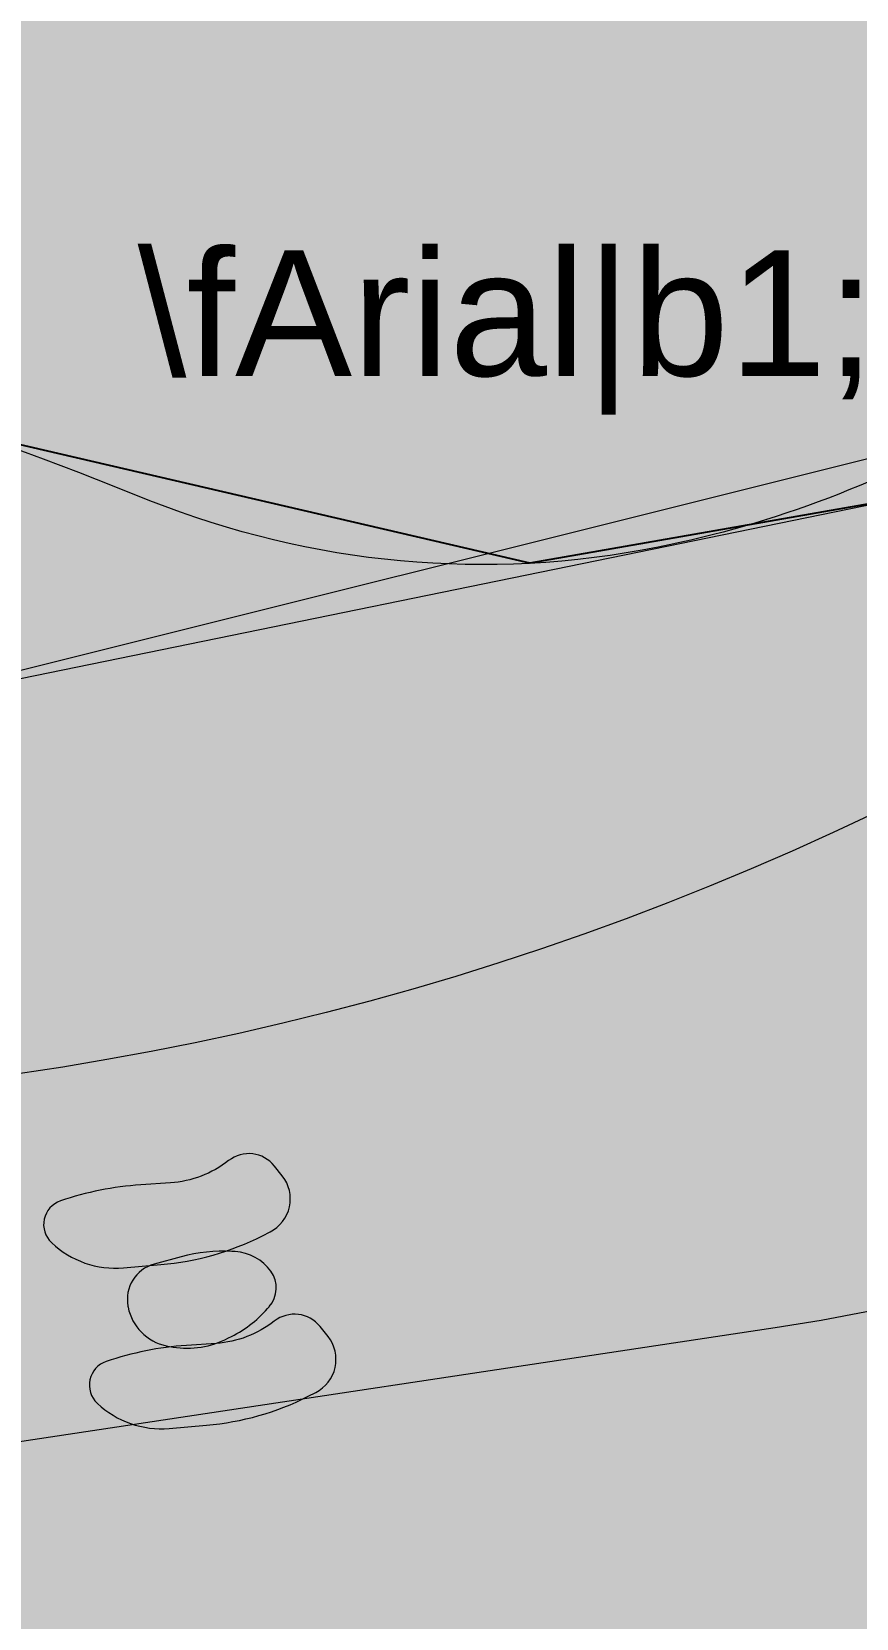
# Model space of a CAD drawing. Header units: metres. Extents: x 68582 to 69192, y 19191 to 19633.
# Drawn here: x 68853.02 to 68855.67, y 19416.31 to 19421.4 of the extents above; entities that cross this region are included whole.
import ezdxf

# ---------------------------------------------------------------- set-up
doc = ezdxf.new("R2010")
doc.units = ezdxf.units.M
doc.layers.get('0').update_dxf_attribs({"lineweight": 15})
doc.layers.add('None', color=7, linetype='Continuous', lineweight=5)
doc.styles.add('Arial', font='arial.ttf')

msp = doc.modelspace()

# ---------------------------------------------------------------- hatches: boundary and pattern name
at = {"true_color": 0xd1f0d1, "transparency": 33554687}
msp.add_hatch(color=254, dxfattribs=at).paths.add_polyline_path([(68588.1224, 19191.4432), (69192.2959, 19191.4432), (69192.2959, 19628.2315), (68588.1224, 19628.2315)], flags=0)
at = {"true_color": 0xffffff, "transparency": 33554687}
msp.add_hatch(color=7, dxfattribs=at).paths.add_polyline_path([(68849.5912, 19414.1934), (68852.2575, 19413.9046), (68853.5986, 19413.549), (68853.8986, 19413.649), (68855.241, 19414.6558), (68860.5225, 19416.6109), (68864.3137, 19419.6305), (68866.6078, 19424.1974), (68867.0875, 19425.1745), (68867.5761, 19426.533), (68868.2414, 19427.4878), (68868.3436, 19427.5927), (68868.7619, 19427.7824), (68869.5589, 19432.0849), (68867.1354, 19433.4493), (68860.635, 19431.68), (68861.5001, 19429.6), (68861.27, 19426.61), (68858.6604, 19422.2021), (68855.87, 19419.91), (68852.4001, 19419.2), (68850.864, 19419.5414), (68850.8809, 19419.1751), (68850.7212, 19418.9682), (68850.1353, 19418.568), (68849.4455, 19418.3016), (68849.3098, 19418.1619), (68849.4387, 19417.8459), (68849.8297, 19417.3917), (68850.1021, 19417.0446), (68850.1896, 19416.5679), (68849.6487, 19416.5014)], flags=0)
at = {"layer": 'None', "linetype": 'Continuous', "lineweight": 0, "true_color": 0xa6caf0, "transparency": 33554687}
for points in [[(68835.6001, 19434.8), (68839.7001, 19438.1), (68841.8001, 19439), (68849.6001, 19440.1), (68853.8001, 19438.8), (68860.0001, 19433.5), (68861.5001, 19429.6), (68861.2001, 19426.5), (68858.6001, 19422.1), (68856.0001, 19420.1), (68852.4001, 19419.2), (68847.9001, 19420.2), (68844.6001, 19421.3), (68835.1001, 19431), (68834.7001, 19432.8)], [(68836.7234, 19432.2432), (68836.8889, 19433.81), (68837.2946, 19434.2369), (68837.7144, 19434.6498), (68838.1478, 19435.0485), (68838.5945, 19435.4323), (68839.0538, 19435.8008), (68839.5252, 19436.1537), (68840.0083, 19436.4905), (68840.5024, 19436.8109), (68841.007, 19437.1145), (68841.5216, 19437.4009), (68842.0455, 19437.6699), (68842.5781, 19437.921), (68843.1189, 19438.1541), (68843.6672, 19438.3689), (68844.2225, 19438.5651), (68844.784, 19438.7425), (68845.3512, 19438.901), (68846.78, 19439.2742), (68849.5, 19440.04), (68853.84, 19438.84), (68859.85, 19433.57), (68861.42, 19429.79), (68861.27, 19426.61), (68858.67, 19422.21), (68855.87, 19419.91), (68854.621, 19419.6907), (68852.8305, 19420.1074), (68850.5352, 19420.6559), (68849.3407, 19420.7293), (68848.06, 19420.11), (68844.9605, 19421.7389), (68842.0401, 19424.4699), (68837.39, 19430.7076)]]:
    msp.add_hatch(color=151, dxfattribs=at).paths.add_polyline_path(points, flags=0)
at = {"layer": 'None', "linetype": 'Continuous', "lineweight": 0, "true_color": 0xbbbbbb, "transparency": 33554687}
for points in [[(68855.0391, 19418.1227), (68855.0509, 19418.1286), (68855.0625, 19418.1348), (68855.0738, 19418.1415), (68855.085, 19418.1485), (68855.0958, 19418.1559), (68855.1065, 19418.1636), (68855.1168, 19418.1718), (68855.1269, 19418.1802), (68855.1367, 19418.1891), (68855.1462, 19418.1982), (68855.1553, 19418.2076), (68855.1642, 19418.2174), (68855.1691, 19418.2231), (68855.1711, 19418.2255), (68855.1731, 19418.2279), (68855.1749, 19418.2305), (68855.1767, 19418.2331), (68855.1784, 19418.2357), (68855.18, 19418.2385), (68855.1815, 19418.2412), (68855.1829, 19418.244), (68855.1842, 19418.2469), (68855.1854, 19418.2498), (68855.1865, 19418.2528), (68855.1875, 19418.2558), (68855.1884, 19418.2588), (68855.1892, 19418.2618), (68855.1899, 19418.2649), (68855.1905, 19418.268), (68855.191, 19418.2711), (68855.1913, 19418.2742), (68855.1916, 19418.2774), (68855.1917, 19418.2805), (68855.1918, 19418.2837), (68855.1917, 19418.2868), (68855.1916, 19418.2899), (68855.1913, 19418.2931), (68855.1909, 19418.2962), (68855.1904, 19418.2993), (68855.1898, 19418.3024), (68855.1891, 19418.3055), (68855.1883, 19418.3085), (68855.1874, 19418.3115), (68855.1864, 19418.3145), (68855.1853, 19418.3175), (68855.184, 19418.3204), (68855.1827, 19418.3232), (68855.1813, 19418.326), (68855.1798, 19418.3288), (68855.1782, 19418.3315), (68855.1765, 19418.3342), (68855.1747, 19418.3368), (68855.1716, 19418.3409), (68855.1684, 19418.345), (68855.165, 19418.349), (68855.1615, 19418.3528), (68855.1578, 19418.3565), (68855.1541, 19418.3601), (68855.1502, 19418.3636), (68855.1462, 19418.3669), (68855.1421, 19418.3701), (68855.1378, 19418.3731), (68855.1335, 19418.376), (68855.1291, 19418.3788), (68855.1246, 19418.3813), (68855.12, 19418.3838), (68855.1153, 19418.386), (68855.1105, 19418.3882), (68855.1057, 19418.3901), (68855.1008, 19418.3919), (68855.0958, 19418.3935), (68855.0908, 19418.3949), (68855.0858, 19418.3962), (68855.0807, 19418.3973), (68855.0756, 19418.3982), (68855.0704, 19418.3989), (68855.0652, 19418.3995), (68855.06, 19418.3998), (68855.0498, 19418.4004), (68855.0333, 19418.401), (68855.0169, 19418.4012), (68855.0005, 19418.4007), (68854.9841, 19418.3998), (68854.9677, 19418.3983), (68854.9514, 19418.3963), (68854.9351, 19418.3938), (68854.919, 19418.3908), (68854.903, 19418.3872), (68854.887, 19418.3831), (68854.7999, 19418.3594), (68854.796, 19418.3582), (68854.7922, 19418.357), (68854.7884, 19418.3556), (68854.7846, 19418.354), (68854.7809, 19418.3524), (68854.7773, 19418.3506), (68854.7737, 19418.3487), (68854.7702, 19418.3466), (68854.7668, 19418.3445), (68854.7634, 19418.3422), (68854.7602, 19418.3398), (68854.757, 19418.3373), (68854.7539, 19418.3347), (68854.7509, 19418.332), (68854.748, 19418.3291), (68854.7452, 19418.3262), (68854.7425, 19418.3232), (68854.7399, 19418.3201), (68854.7374, 19418.3169), (68854.735, 19418.3136), (68854.7327, 19418.3103), (68854.7306, 19418.3068), (68854.7286, 19418.3033), (68854.7267, 19418.2997), (68854.7249, 19418.2961), (68854.7232, 19418.2924), (68854.7217, 19418.2886), (68854.7203, 19418.2848), (68854.7191, 19418.281), (68854.718, 19418.2771), (68854.717, 19418.2732), (68854.7161, 19418.2692), (68854.7154, 19418.2652), (68854.7149, 19418.2612), (68854.7144, 19418.2572), (68854.7141, 19418.2531), (68854.714, 19418.2491), (68854.714, 19418.245), (68854.7141, 19418.241), (68854.7144, 19418.2369), (68854.7148, 19418.2329), (68854.7154, 19418.2289), (68854.7161, 19418.2249), (68854.7167, 19418.2218), (68854.7178, 19418.2165), (68854.7191, 19418.2112), (68854.7206, 19418.2059), (68854.7222, 19418.2008), (68854.724, 19418.1957), (68854.7261, 19418.1906), (68854.7283, 19418.1856), (68854.7306, 19418.1807), (68854.7331, 19418.1759), (68854.7358, 19418.1712), (68854.7387, 19418.1666), (68854.7417, 19418.1621), (68854.7449, 19418.1576), (68854.7482, 19418.1533), (68854.7516, 19418.1491), (68854.7552, 19418.1451), (68854.759, 19418.1411), (68854.7629, 19418.1373), (68854.7669, 19418.1337), (68854.771, 19418.1301), (68854.7753, 19418.1268), (68854.7796, 19418.1235), (68854.7841, 19418.1204), (68854.7887, 19418.1175), (68854.7934, 19418.1148), (68854.7981, 19418.1122), (68854.803, 19418.1097), (68854.8079, 19418.1075), (68854.813, 19418.1054), (68854.818, 19418.1035), (68854.8232, 19418.1017), (68854.8284, 19418.1002), (68854.8337, 19418.0988), (68854.839, 19418.0976), (68854.8495, 19418.0954), (68854.8588, 19418.0936), (68854.8683, 19418.0922), (68854.8778, 19418.091), (68854.8873, 19418.0902), (68854.8968, 19418.0897), (68854.9064, 19418.0896), (68854.9159, 19418.0897), (68854.9254, 19418.0902), (68854.935, 19418.091), (68854.9444, 19418.0922), (68854.9539, 19418.0936), (68854.9633, 19418.0954), (68854.9726, 19418.0975), (68854.9818, 19418.1), (68854.991, 19418.1027), (68855, 19418.1057), (68855.009, 19418.1091), (68855.0178, 19418.1127), (68855.0265, 19418.1167)], [(68853.6544, 19417.2047), (68853.6661, 19417.2106), (68853.6777, 19417.2169), (68853.6891, 19417.2235), (68853.7002, 19417.2305), (68853.7111, 19417.2379), (68853.7217, 19417.2457), (68853.7321, 19417.2538), (68853.7422, 19417.2623), (68853.7519, 19417.2711), (68853.7614, 19417.2802), (68853.7706, 19417.2897), (68853.7794, 19417.2994), (68853.7844, 19417.3051), (68853.7864, 19417.3075), (68853.7883, 19417.31), (68853.7902, 19417.3125), (68853.792, 19417.3151), (68853.7937, 19417.3178), (68853.7953, 19417.3205), (68853.7968, 19417.3233), (68853.7982, 19417.3261), (68853.7995, 19417.3289), (68853.8007, 19417.3319), (68853.8018, 19417.3348), (68853.8028, 19417.3378), (68853.8037, 19417.3408), (68853.8045, 19417.3439), (68853.8052, 19417.3469), (68853.8057, 19417.35), (68853.8062, 19417.3531), (68853.8066, 19417.3563), (68853.8068, 19417.3594), (68853.807, 19417.3625), (68853.8071, 19417.3657), (68853.807, 19417.3688), (68853.8068, 19417.372), (68853.8065, 19417.3751), (68853.8062, 19417.3782), (68853.8057, 19417.3814), (68853.8051, 19417.3844), (68853.8044, 19417.3875), (68853.8036, 19417.3906), (68853.8026, 19417.3936), (68853.8016, 19417.3966), (68853.8005, 19417.3995), (68853.7993, 19417.4024), (68853.798, 19417.4053), (68853.7966, 19417.4081), (68853.7951, 19417.4108), (68853.7934, 19417.4136), (68853.7918, 19417.4162), (68853.79, 19417.4188), (68853.7869, 19417.423), (68853.7836, 19417.4271), (68853.7802, 19417.431), (68853.7767, 19417.4349), (68853.7731, 19417.4386), (68853.7693, 19417.4422), (68853.7654, 19417.4456), (68853.7614, 19417.4489), (68853.7573, 19417.4521), (68853.7531, 19417.4552), (68853.7488, 19417.4581), (68853.7443, 19417.4608), (68853.7398, 19417.4634), (68853.7352, 19417.4658), (68853.7305, 19417.4681), (68853.7258, 19417.4702), (68853.7209, 19417.4721), (68853.716, 19417.4739), (68853.7111, 19417.4755), (68853.7061, 19417.477), (68853.701, 19417.4782), (68853.6959, 19417.4793), (68853.6908, 19417.4802), (68853.6857, 19417.4809), (68853.6805, 19417.4815), (68853.6753, 19417.4819), (68853.665, 19417.4824), (68853.6486, 19417.4831), (68853.6322, 19417.4832), (68853.6157, 19417.4828), (68853.5993, 19417.4818), (68853.583, 19417.4804), (68853.5666, 19417.4784), (68853.5504, 19417.4759), (68853.5343, 19417.4728), (68853.5182, 19417.4693), (68853.5023, 19417.4652), (68853.4152, 19417.4414), (68853.4113, 19417.4403), (68853.4074, 19417.439), (68853.4036, 19417.4376), (68853.3999, 19417.4361), (68853.3962, 19417.4344), (68853.3925, 19417.4326), (68853.389, 19417.4307), (68853.3855, 19417.4287), (68853.382, 19417.4265), (68853.3787, 19417.4242), (68853.3754, 19417.4218), (68853.3722, 19417.4193), (68853.3691, 19417.4167), (68853.3661, 19417.414), (68853.3632, 19417.4112), (68853.3604, 19417.4083), (68853.3577, 19417.4052), (68853.3551, 19417.4021), (68853.3526, 19417.3989), (68853.3502, 19417.3957), (68853.348, 19417.3923), (68853.3458, 19417.3889), (68853.3438, 19417.3854), (68853.3419, 19417.3818), (68853.3401, 19417.3781), (68853.3385, 19417.3744), (68853.337, 19417.3707), (68853.3356, 19417.3669), (68853.3343, 19417.363), (68853.3332, 19417.3591), (68853.3322, 19417.3552), (68853.3314, 19417.3512), (68853.3307, 19417.3472), (68853.3301, 19417.3432), (68853.3297, 19417.3392), (68853.3294, 19417.3352), (68853.3293, 19417.3311), (68853.3293, 19417.3271), (68853.3294, 19417.323), (68853.3297, 19417.319), (68853.3301, 19417.3149), (68853.3306, 19417.3109), (68853.3313, 19417.3069), (68853.3319, 19417.3038), (68853.333, 19417.2985), (68853.3343, 19417.2932), (68853.3358, 19417.288), (68853.3375, 19417.2828), (68853.3393, 19417.2777), (68853.3413, 19417.2727), (68853.3435, 19417.2677), (68853.3459, 19417.2628), (68853.3484, 19417.258), (68853.3511, 19417.2532), (68853.3539, 19417.2486), (68853.357, 19417.2441), (68853.3601, 19417.2397), (68853.3634, 19417.2354), (68853.3669, 19417.2312), (68853.3705, 19417.2271), (68853.3743, 19417.2232), (68853.3781, 19417.2194), (68853.3821, 19417.2157), (68853.3863, 19417.2122), (68853.3905, 19417.2088), (68853.3949, 19417.2056), (68853.3994, 19417.2025), (68853.404, 19417.1996), (68853.4086, 19417.1968), (68853.4134, 19417.1942), (68853.4183, 19417.1918), (68853.4232, 19417.1895), (68853.4282, 19417.1874), (68853.4333, 19417.1855), (68853.4385, 19417.1838), (68853.4437, 19417.1822), (68853.4489, 19417.1808), (68853.4542, 19417.1796), (68853.4647, 19417.1774), (68853.4741, 19417.1757), (68853.4835, 19417.1742), (68853.493, 19417.1731), (68853.5025, 19417.1723), (68853.5121, 19417.1718), (68853.5216, 19417.1716), (68853.5312, 19417.1718), (68853.5407, 19417.1723), (68853.5502, 19417.1731), (68853.5597, 19417.1742), (68853.5691, 19417.1757), (68853.5785, 19417.1775), (68853.5878, 19417.1796), (68853.5971, 19417.182), (68853.6062, 19417.1847), (68853.6153, 19417.1878), (68853.6242, 19417.1911), (68853.6331, 19417.1948), (68853.6417, 19417.1987)]]:
    msp.add_hatch(color=9, dxfattribs=at).paths.add_polyline_path(points, flags=0)

# ---------------------------------------------------------------- linework, layer by layer
at = {"color": 7, "true_color": 0xffffff, "transparency": 33554687}
msp.add_lwpolyline([(68861.27, 19426.61), (68858.6604, 19422.2021), (68855.87, 19419.91), (68852.4001, 19419.2), (68850.864, 19419.5414), (68850.8809, 19419.1751), (68850.7212, 19418.9682), (68850.1353, 19418.568), (68849.4455, 19418.3016), (68849.3098, 19418.1619), (68849.4387, 19417.8459), (68849.8297, 19417.3917), (68850.1021, 19417.0446), (68850.1896, 19416.5679), (68849.6487, 19416.5014), (68849.5912, 19414.1934), (68852.2575, 19413.9046), (68853.5986, 19413.549), (68853.8986, 19413.649), (68855.241, 19414.6558), (68860.5225, 19416.6109), (68864.3137, 19419.6305)], dxfattribs=at)
at = {"layer": 'None', "color": 7, "linetype": 'Continuous', "lineweight": 25, "transparency": 33554687}
for p, q in [((68854.621, 19419.6907), (68852.8305, 19420.1074)), ((68855.87, 19419.91), (68854.621, 19419.6907))]:
    msp.add_line(p, q, dxfattribs=at)
at = {"layer": 'None', "color": 7, "linetype": 'Continuous', "lineweight": 0, "transparency": 33554582}
for p, q in [((68853.4018, 19419.8917), (68853.2872, 19419.9375)), ((68852.7754, 19416.8412), (68855.408, 19417.2381))]:
    msp.add_line(p, q, dxfattribs=at)
at = {"layer": 'None', "color": 7, "linetype": 'Continuous', "lineweight": 0, "transparency": 33554687}
for p, q in [((68853.8266, 19417.7245), (68853.8014, 19417.7564)), ((68853.4675, 19417.7025), (68853.3723, 19417.6961)), ((68853.7629, 19417.5327), (68853.7872, 19417.5451)), ((68853.0858, 19417.5108), (68853.0867, 19417.51)), ((68853.3169, 19417.4298), (68853.4372, 19417.4401)), ((68853.5023, 19417.4652), (68853.4152, 19417.4414)), ((68853.6753, 19417.4819), (68853.665, 19417.4824)), ((68853.3313, 19417.3069), (68853.3319, 19417.3038)), ((68853.7794, 19417.2994), (68853.7844, 19417.3051)), ((68853.9733, 19417.2092), (68853.948, 19417.241)), ((68853.4542, 19417.1796), (68853.4647, 19417.1774)), ((68853.6142, 19417.1871), (68853.519, 19417.1808)), ((68853.6417, 19417.1987), (68853.6544, 19417.2047)), ((68853.9095, 19417.0174), (68853.9338, 19417.0297)), ((68853.2325, 19416.9955), (68853.2333, 19416.9947)), ((68853.4635, 19416.9144), (68853.5838, 19416.9247))]:
    msp.add_line(p, q, dxfattribs=at)
at = {"layer": 'None', "color": 7, "linetype": 'Continuous', "lineweight": 5, "transparency": 33554687}
msp.add_lwpolyline([(68835.6001, 19434.8), (68839.7001, 19438.1), (68841.8001, 19439), (68849.6001, 19440.1), (68853.8001, 19438.8), (68860.0001, 19433.5), (68861.5001, 19429.6), (68861.2001, 19426.5), (68858.6001, 19422.1), (68856.0001, 19420.1), (68852.4001, 19419.2), (68847.9001, 19420.2), (68844.6001, 19421.3), (68835.1001, 19431), (68834.7001, 19432.8)], close=True, dxfattribs=at)
msp.add_lwpolyline([(68855.7241, 19418.8881), (68855.5938, 19418.8266), (68855.4627, 19418.7672), (68855.3306, 19418.7098), (68855.1977, 19418.6544), (68855.0639, 19418.601), (68854.9294, 19418.5497), (68854.7941, 19418.5005), (68854.658, 19418.4533), (68854.5212, 19418.4082), (68854.3838, 19418.3652), (68854.2457, 19418.3243), (68854.107, 19418.2856), (68853.9678, 19418.2489), (68853.828, 19418.2144), (68853.6875, 19418.182), (68853.5469, 19418.1518), (68853.4056, 19418.1238), (68853.264, 19418.0979), (68853.1218, 19418.0741), (68852.9795, 19418.0526)], dxfattribs=at)
at = {"layer": 'None', "color": 7, "linetype": 'Continuous', "lineweight": 0, "transparency": 33554582}
for centre, radius, start, end in [((68849.4687, 19410.3748), 10.2969, 68.23238, 79.07824), ((68854.514, 19423.168), 5.997, 278.57304, 301.30516)]:
    msp.add_arc(centre, radius, start, end, dxfattribs=at)
at = {"layer": 'None', "color": 7, "linetype": 'Continuous', "lineweight": 0, "transparency": 33554582, "extrusion": (0, 0, -1)}
for centre, radius, start, end in [((-68854.363, 19423.0902), 3.414, 239.5883, 258.6901), ((-68854.4684, 19422.5628), 2.8762, 258.6901, 291.7676)]:
    msp.add_arc(centre, radius, start, end, dxfattribs=at)
at = {"layer": 'None', "color": 7, "linetype": 'Continuous', "lineweight": 0, "transparency": 33554687}
for centre, radius, start, end in [((68853.719, 19417.6911), 0.1051, 38.36, 128.0496), ((68853.4396, 19416.6926), 1.0057, 93.8352, 108.8381), ((68853.7336, 19417.6509), 0.1186, 296.8726, 38.36), ((68853.1406, 19417.5689), 0.0799, 108.8381, 226.6587), ((68853.2915, 19417.727), 0.2984, 226.6587, 274.8942), ((68853.3614, 19418.325), 0.8882, 274.8942, 296.8726), ((68853.6368, 19416.9725), 0.5108, 86.8347, 105.2705), ((68853.4459, 19417.3289), 0.1166, 105.2705, 190.842), ((68853.667, 19417.3309), 0.1512, 35.5363, 86.8347), ((68853.7153, 19417.3655), 0.0917, 318.8222, 35.5363), ((68853.4861, 19417.3333), 0.157, 190.842, 258.278), ((68853.488, 19417.5543), 0.3871, 295.4431, 318.8222), ((68853.8656, 19417.1758), 0.1051, 38.36, 128.0496), ((68853.5862, 19416.1773), 1.0057, 93.8352, 108.8381), ((68853.5215, 19417.4514), 0.2798, 258.278, 295.4431), ((68853.8802, 19417.1356), 0.1186, 296.8726, 38.36), ((68853.2873, 19417.0536), 0.0799, 108.8381, 226.6587), ((68853.4381, 19417.2117), 0.2984, 226.6587, 274.8942), ((68853.508, 19417.8097), 0.8882, 274.8942, 296.8726)]:
    msp.add_arc(centre, radius, start, end, dxfattribs=at)
at = {"layer": 'None', "color": 7, "linetype": 'Continuous', "lineweight": 0, "transparency": 33554687, "extrusion": (0, 0, -1)}
for centre in [(-68853.4448, 19418.0414), (-68853.5914, 19417.5261)]:
    msp.add_arc(centre, 0.3397, 231.9504, 266.1648, dxfattribs=at)

# ---------------------------------------------------------------- texts
at = {"layer": 'None', "color": 7, "transparency": 33554687, "insert": (68853.3624, 19420.6949), "char_height": 0.4028, "width": 4.111187, "attachment_point": 1, "style": 'Arial'}
msp.add_mtext('{\\\\fArial|b1;K-23.2}', dxfattribs=at)

doc.saveas('drawing.dxf')
